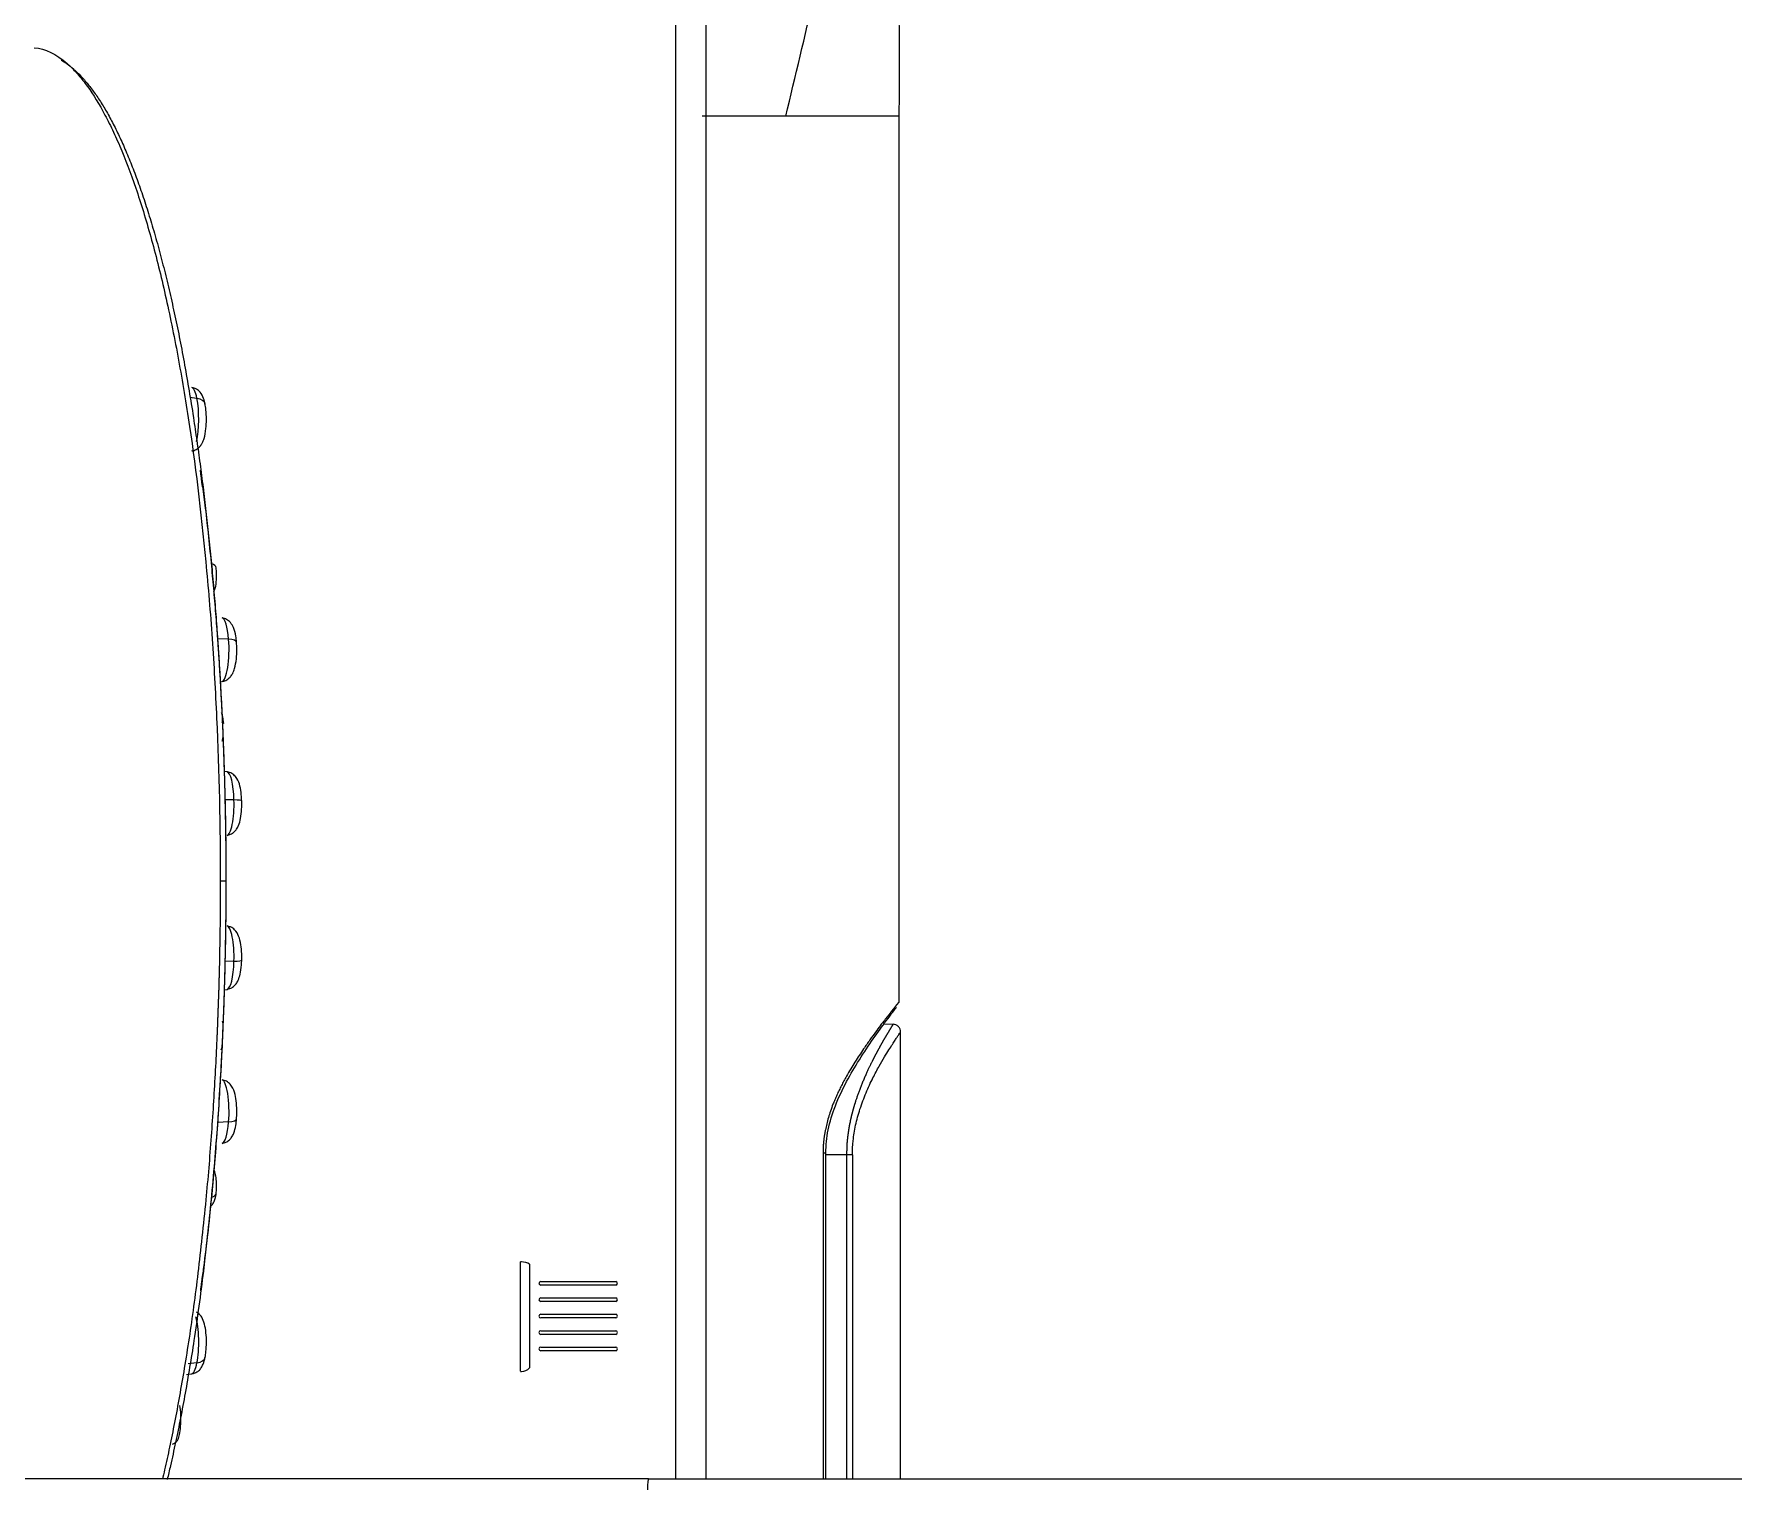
# Model space of a CAD drawing. Header units: millimetres. Extents: x -33000 to 294000, y 0 to 42408.
# Drawn here: x 57426.2 to 57538.5, y 15204 to 15299.5 of the extents above; entities that cross this region are included whole.
import ezdxf

# ---------------------------------------------------------------- set-up
doc = ezdxf.new("R2010")
doc.units = ezdxf.units.MM
doc.header["$LTSCALE"] = 50
doc.layers.add('arch', color=8, linetype='Continuous')

msp = doc.modelspace()

# ---------------------------------------------------------------- linework, layer by layer
at = {"layer": 'arch'}
for p, q in [((57483.35, 15235.6), (57483.35, 15294.14)), ((57437, 15275.45), (57436.54, 15275.5)), ((57439.1, 15259.54), (57438.36, 15259.58)), ((57438.51, 15256.74), (57438.66, 15256.76)), ((57438.99, 15250.79), (57438.77, 15250.82)), ((57439.45, 15248.93), (57438.85, 15248.94)), ((57439.45, 15238.28), (57438.85, 15238.27)), ((57438.77, 15236.39), (57438.99, 15236.42)), ((57483.02, 15234.11), (57482.35, 15234.13)), ((57483.45, 15204.1), (57483.45, 15233.65)), ((57439.1, 15227.67), (57438.36, 15227.63)), ((57478.33, 15225.6), (57478.33, 15204.1)), ((57478.52, 15204.1), (57478.52, 15225.63)), ((57479.9, 15225.5), (57478.52, 15225.5)), ((57480.27, 15225.5), (57479.9, 15225.5)), ((57479.9, 15204.1), (57479.9, 15225.5)), ((57480.27, 15225.5), (57480.27, 15204.1)), ((57458.36, 15211.2), (57458.36, 15218.42)), ((57458.96, 15218.27), (57458.96, 15211.42)), ((57459.69, 15217.13), (57464.64, 15217.13)), ((57464.64, 15216.89), (57459.69, 15216.89)), ((57459.69, 15216.05), (57464.64, 15216.05)), ((57464.64, 15215.81), (57459.69, 15215.81)), ((57459.69, 15214.97), (57464.64, 15214.97)), ((57464.64, 15214.73), (57459.69, 15214.73)), ((57459.69, 15213.88), (57464.64, 15213.88)), ((57464.64, 15213.64), (57459.69, 15213.64)), ((57459.69, 15212.8), (57464.64, 15212.8)), ((57464.64, 15212.56), (57459.69, 15212.56)), ((57436.31, 15210.98), (57436.65, 15211.03)), ((57437, 15211.76), (57436.43, 15211.7)), ((57466.8, 15204.1), (57407.85, 15204.1)), ((57466.8, 15204.1), (57706.77, 15204.1))]:
    msp.add_line(p, q, dxfattribs=at)
for centre, radius, start, end in [((57458.42, 15217.43), 0.998, 90, 93.6165), ((57458.42, 15217.43), 0.998, 57.3174, 90), ((57459.69, 15217.01), 0.12, 90, 270), ((57464.64, 15217.01), 0.12, 270, 90), ((57459.69, 15215.93), 0.12, 90, 270), ((57464.64, 15215.93), 0.12, 270, 90), ((57459.69, 15214.85), 0.12, 90, 270), ((57464.64, 15214.85), 0.12, 270, 90), ((57459.69, 15213.76), 0.12, 90, 270), ((57464.64, 15213.76), 0.12, 270, 90), ((57459.69, 15212.68), 0.12, 90, 270), ((57464.64, 15212.68), 0.12, 270, 90), ((57458.42, 15211.96), 0.764, 265.4236, 270), ((57458.42, 15211.96), 0.764, 270, 315.127)]:
    msp.add_arc(centre, radius, start, end, dxfattribs=at)
for centre, major_axis, ratio, start_param, end_param in [((57436.64, 15274.08, 0), (0, -2.1), 0.228351, 2.284325, 3.088574), ((57436.64, 15274.08, 0), (0, -2.1), 0.228351, 0.793787, 2.284325), ((57436.75, 15274.93, 0), (-0.785, -0.155), 0.637213, 3.069947, 4.271952), ((57437.48, 15264.16, 0), (-0.793, -0.105), 0.486848, 3.156206, 3.983252), ((57438.64, 15258.86, 0), (0, -2.1), 0.228351, 1.904504, 3.108666), ((57438.64, 15258.86, 0), (0, -2.1), 0.228351, 0.032998, 1.904504), ((57438.82, 15259.28, 0), (-0.798, -0.063), 0.318894, 3.127434, 4.329439), ((57437.97, 15253.91, 0), (-0.798, -0.053), 0.270228, 3.163748, 3.687178), ((57438.97, 15248.69, 0), (0, -2.1), 0.228351, 1.685885, 3.108634), ((57438.97, 15248.69, 0), (0, -2.1), 0.228351, 0.033013, 1.685885), ((57439.16, 15248.84, 0), (-0.8, -0.021), 0.1118, 3.138897, 4.340899), ((57438.97, 15238.52, 0), (0, -2.1), 0.228351, 1.455708, 3.108579), ((57438.97, 15238.52, 0), (0, -2.1), 0.228351, 0.032959, 1.455708), ((57439.16, 15238.37, 0), (-0.8, 0.021), 0.1118, 1.942286, 3.151443), ((57438.64, 15228.35, 0), (0, -2.1), 0.228351, 1.237089, 3.108595), ((57438.82, 15227.93, 0), (-0.798, 0.063), 0.318894, 1.953746, 3.164001), ((57438.64, 15228.35, 0), (0, -2.1), 0.228351, 0.032927, 1.237089), ((57437.48, 15223.05, 0), (-0.793, 0.105), 0.486748, 2.299707, 3.141493), ((57436.64, 15213.13, 0), (0, -2.1), 0.228351, 0.857268, 2.484318), ((57436.75, 15212.27, 0), (-0.785, 0.155), 0.637213, 2.011234, 3.213238), ((57436.64, 15213.13, 0), (0, -2.1), 0.228351, 0.032943, 0.857268), ((57435.02, 15207, 0), (-0.765, 0.235), 0.781691, 2.277284, 3.142337), ((57466.8, 15194.6, 0), (0, -9.5), 0.017452, 3.141593, 6.283185)]:
    msp.add_ellipse(centre, major_axis=major_axis, ratio=ratio, start_param=start_param, end_param=end_param, dxfattribs=at)
for points, degree in [([(57470.6, 15444.6, 0), (57470.6, 15204.1, 0)], 1), ([(57468.6, 15204.1, 0), (57468.6, 15443.6, 0)], 1), ([(57437.37, 15269.6, 0), (57437.23, 15270.7, 0)], 1), ([(57438.67, 15252.81, 0), (57438.69, 15252.88, 0), (57438.71, 15252.95, 0), (57438.72, 15253.03, 0)], 3), ([(57438.91, 15243.6, 0), (57438.92, 15243.6, 0), (57438.93, 15243.6, 0), (57438.93, 15243.6, 0)], 3), ([(57438.73, 15234.17, 0), (57438.72, 15234.22, 0), (57438.71, 15234.27, 0), (57438.69, 15234.32, 0)], 3), ([(57437.25, 15216.52, 0), (57437.39, 15217.63, 0)], 1)]:
    msp.add_open_spline(points, degree=degree, dxfattribs=at)
for points, knots in [([(57475.87, 15294.08, 0), (57476.5, 15296.73, 0), (57477.13, 15299.38, 0), (57478.08, 15303.35, 0), (57478.4, 15304.68, 0), (57479.03, 15307.34, 0), (57479.35, 15308.67, 0), (57479.82, 15310.66, 0), (57479.98, 15311.32, 0), (57480.3, 15312.65, 0), (57480.78, 15314.65, 0), (57481.41, 15317.31, 0), (57481.89, 15319.3, 0), (57482.13, 15320.3, 0), (57482.21, 15320.63, 0), (57482.37, 15321.3, 0), (57482.6, 15322.29, 0), (57482.84, 15323.29, 0), (57483.16, 15324.62, 0), (57483.32, 15325.28, 0), (57483.48, 15325.95, 0)], [0, 0, 0, 0, 0.25, 0.25, 0.375, 0.375, 0.5, 0.5, 0.5625, 0.5625, 0.625, 0.75, 0.8125, 0.8125, 0.84375, 0.84375, 0.875, 0.9375, 0.9375, 1, 1, 1, 1]), ([(57483.35, 15294.08, 0), (57483.38, 15295.39, 0), (57483.37, 15297.81, 0), (57483.41, 15301.09, 0), (57482.91, 15303.12, 0), (57482.73, 15304.06, 0), (57482.68, 15304.31, 0)], [0, 0, 0, 0, 0.316473, 0.617682, 0.895173, 1, 1, 1, 1]), ([(57426.26, 15298.61, 0), (57426.99, 15298.54, 0), (57427.72, 15298.19, 0), (57428.63, 15297.39, 0), (57428.84, 15297.19, 0), (57429.23, 15296.75, 0), (57429.83, 15296.03, 0), (57430.41, 15295.11, 0), (57430.98, 15294.08, 0), (57431.17, 15293.71, 0), (57431.54, 15292.94, 0), (57432.09, 15291.73, 0), (57432.8, 15289.87, 0), (57433.3, 15288.32, 0), (57433.63, 15287.25, 0), (57433.79, 15286.69, 0), (57434.27, 15284.98, 0), (57434.57, 15283.77, 0), (57435.15, 15281.23, 0), (57435.43, 15279.89, 0), (57435.95, 15277.11, 0), (57436.69, 15272.77, 0), (57437.27, 15267.98, 0), (57437.66, 15263.83, 0), (57437.74, 15262.98, 0), (57437.88, 15261.29, 0), (57438.07, 15258.72, 0), (57438.42, 15252.6, 0), (57438.54, 15247.18, 0), (57438.54, 15243.57, 0)], [0, 0, 0, 0, 0.112534, 0.112534, 0.144229, 0.144229, 0.175924, 0.239315, 0.239315, 0.27101, 0.27101, 0.302705, 0.366096, 0.397791, 0.397791, 0.429486, 0.429486, 0.492877, 0.492877, 0.556267, 0.556267, 0.619657, 0.746438, 0.746438, 0.778133, 0.778133, 0.809829, 0.873219, 1, 1, 1, 1]), ([(57428.05, 15297.78, 0), (57428.05, 15297.78, 0), (57428.06, 15297.78, 0), (57428.08, 15297.77, 0), (57428.1, 15297.75, 0), (57428.13, 15297.74, 0), (57428.15, 15297.72, 0), (57428.18, 15297.7, 0), (57428.2, 15297.69, 0), (57428.23, 15297.67, 0), (57428.26, 15297.66, 0), (57428.28, 15297.64, 0), (57428.31, 15297.62, 0), (57428.33, 15297.61, 0), (57428.36, 15297.59, 0), (57428.38, 15297.57, 0), (57428.41, 15297.55, 0), (57428.43, 15297.54, 0), (57428.46, 15297.52, 0), (57428.48, 15297.5, 0), (57428.51, 15297.48, 0), (57428.53, 15297.46, 0), (57428.56, 15297.44, 0), (57428.58, 15297.42, 0), (57428.61, 15297.4, 0), (57428.63, 15297.38, 0), (57428.66, 15297.36, 0), (57428.68, 15297.34, 0), (57428.71, 15297.32, 0), (57428.73, 15297.3, 0), (57428.76, 15297.28, 0), (57428.79, 15297.26, 0), (57428.81, 15297.24, 0), (57428.84, 15297.22, 0), (57429.01, 15297.06, 0), (57429.34, 15296.75, 0), (57429.81, 15296.21, 0), (57430.28, 15295.58, 0), (57430.75, 15294.88, 0), (57431.2, 15294.1, 0), (57431.65, 15293.23, 0), (57432.09, 15292.3, 0), (57432.52, 15291.29, 0), (57432.95, 15290.2, 0), (57433.36, 15289.05, 0), (57433.76, 15287.82, 0), (57434.15, 15286.53, 0), (57434.53, 15285.17, 0), (57434.9, 15283.74, 0), (57435.25, 15282.26, 0), (57435.59, 15280.71, 0), (57435.92, 15279.11, 0), (57436.23, 15277.45, 0), (57436.52, 15275.74, 0), (57436.79, 15274.08, 0), (57437.02, 15272.48, 0), (57437.23, 15270.94, 0), (57437.4, 15269.64, 0), (57437.5, 15268.84, 0), (57437.53, 15268.57, 0)], [0, 0, 0, 0, 0.000446, 0.002565, 0.004684, 0.006803, 0.008923, 0.011042, 0.013162, 0.015282, 0.017402, 0.019522, 0.021643, 0.023764, 0.025885, 0.028006, 0.030128, 0.03225, 0.034372, 0.036494, 0.038617, 0.04074, 0.042863, 0.044987, 0.047111, 0.049236, 0.05136, 0.053486, 0.055611, 0.057737, 0.059863, 0.06199, 0.064117, 0.066244, 0.068372, 0.109072, 0.149693, 0.1903, 0.230954, 0.271719, 0.312384, 0.352969, 0.393538, 0.434153, 0.474877, 0.515547, 0.556127, 0.596678, 0.637263, 0.677946, 0.718601, 0.759174, 0.799726, 0.840321, 0.881021, 0.914978, 0.94885, 0.982674, 1, 1, 1, 1]), ([(57475.86, 15294.08, 0), (57475.43, 15294.08, 0), (57474.99, 15294.08, 0), (57474.09, 15294.08, 0), (57473.63, 15294.08, 0), (57472.71, 15294.08, 0), (57472.24, 15294.08, 0), (57471.3, 15294.08, 0), (57470.82, 15294.08, 0), (57470.35, 15294.08, 0)], [0, 0, 0, 0, 0.25, 0.25, 0.5, 0.5, 0.75, 0.75, 1, 1, 1, 1]), ([(57483.35, 15294.08, 0), (57483.35, 15294.08, 0), (57483.31, 15294.08, 0), (57483.13, 15294.08, 0), (57483, 15294.08, 0), (57482.66, 15294.08, 0), (57482.45, 15294.08, 0), (57481.94, 15294.08, 0), (57481.65, 15294.08, 0), (57480.99, 15294.08, 0), (57480.62, 15294.08, 0), (57479.82, 15294.08, 0), (57479.39, 15294.08, 0), (57478.47, 15294.08, 0), (57477.98, 15294.08, 0), (57476.95, 15294.08, 0), (57476.42, 15294.08, 0), (57475.86, 15294.08, 0)], [0, 0, 0, 0, 0.125, 0.125, 0.25, 0.25, 0.375, 0.375, 0.5, 0.5, 0.625, 0.625, 0.75, 0.75, 0.875, 0.875, 1, 1, 1, 1]), ([(57437.54, 15275.09, 0), (57437.52, 15275.21, 0), (57437.44, 15275.49, 0), (57437.28, 15275.82, 0), (57436.98, 15276.08, 0), (57436.77, 15276.15, 0), (57436.66, 15276.17, 0)], [0, 0, 0, 0, 0.261413, 0.599403, 0.802975, 1, 1, 1, 1]), ([(57436.65, 15272, 0), (57436.68, 15271.99, 0), (57436.81, 15272, 0), (57437.01, 15272.11, 0), (57437.22, 15272.29, 0), (57437.38, 15272.53, 0), (57437.51, 15272.88, 0), (57437.6, 15273.39, 0), (57437.64, 15274.07, 0), (57437.61, 15274.66, 0), (57437.56, 15274.98, 0), (57437.53, 15275.11, 0)], [0, 0, 0, 0, 0.021971, 0.103862, 0.177909, 0.256713, 0.365103, 0.559397, 0.7167, 0.88094, 1, 1, 1, 1]), ([(57438.93, 15243.6, 0), (57438.93, 15243.64, 0), (57438.93, 15243.72, 0), (57438.93, 15243.83, 0), (57438.93, 15243.94, 0), (57438.93, 15244.05, 0), (57438.93, 15244.16, 0), (57438.93, 15244.28, 0), (57438.93, 15244.39, 0), (57438.93, 15244.5, 0), (57438.93, 15244.61, 0), (57438.93, 15244.72, 0), (57438.93, 15244.84, 0), (57438.93, 15244.95, 0), (57438.93, 15245.06, 0), (57438.93, 15245.17, 0), (57438.93, 15245.28, 0), (57438.93, 15245.39, 0), (57438.93, 15245.51, 0), (57438.93, 15245.62, 0), (57438.92, 15245.73, 0), (57438.92, 15245.84, 0), (57438.92, 15245.95, 0), (57438.92, 15246.06, 0), (57438.92, 15246.17, 0), (57438.92, 15246.28, 0), (57438.92, 15246.4, 0), (57438.92, 15246.51, 0), (57438.91, 15246.62, 0), (57438.91, 15246.73, 0), (57438.91, 15246.84, 0), (57438.91, 15246.95, 0), (57438.91, 15247.06, 0), (57438.91, 15247.17, 0), (57438.9, 15247.28, 0), (57438.9, 15247.39, 0), (57438.9, 15247.51, 0), (57438.9, 15247.62, 0), (57438.9, 15247.73, 0), (57438.9, 15247.84, 0), (57438.89, 15247.95, 0), (57438.89, 15248.06, 0), (57438.89, 15248.17, 0), (57438.89, 15248.28, 0), (57438.88, 15248.39, 0), (57438.88, 15248.5, 0), (57438.88, 15248.61, 0), (57438.88, 15248.72, 0), (57438.88, 15248.83, 0), (57438.87, 15248.94, 0), (57438.87, 15249.05, 0), (57438.87, 15249.16, 0), (57438.86, 15249.27, 0), (57438.86, 15249.38, 0), (57438.86, 15249.49, 0), (57438.86, 15249.6, 0), (57438.85, 15249.71, 0), (57438.85, 15249.82, 0), (57438.85, 15249.93, 0), (57438.84, 15250.04, 0), (57438.84, 15250.15, 0), (57438.84, 15250.26, 0), (57438.84, 15250.37, 0), (57438.83, 15250.48, 0), (57438.83, 15250.59, 0), (57438.83, 15250.7, 0), (57438.82, 15250.81, 0), (57438.82, 15250.92, 0), (57438.82, 15251.03, 0), (57438.81, 15251.14, 0), (57438.81, 15251.25, 0), (57438.8, 15251.36, 0), (57438.8, 15251.47, 0), (57438.8, 15251.58, 0), (57438.79, 15251.69, 0), (57438.79, 15251.8, 0), (57438.79, 15251.91, 0), (57438.78, 15252.01, 0), (57438.78, 15252.12, 0), (57438.77, 15252.23, 0), (57438.77, 15252.34, 0), (57438.77, 15252.45, 0), (57438.76, 15252.56, 0), (57438.76, 15252.67, 0), (57438.75, 15252.78, 0), (57438.75, 15252.89, 0), (57438.74, 15253, 0), (57438.74, 15253.1, 0), (57438.74, 15253.21, 0), (57438.73, 15253.32, 0), (57438.73, 15253.43, 0), (57438.72, 15253.54, 0), (57438.72, 15253.65, 0), (57438.71, 15253.76, 0), (57438.71, 15253.86, 0), (57438.7, 15253.97, 0), (57438.7, 15254.08, 0), (57438.67, 15254.73, 0), (57438.61, 15255.92, 0), (57438.51, 15257.64, 0), (57438.4, 15259.35, 0), (57438.27, 15261.03, 0), (57438.13, 15262.71, 0), (57437.97, 15264.47, 0), (57437.79, 15266.31, 0), (57437.59, 15268.06, 0), (57437.46, 15269.16, 0), (57437.4, 15269.63, 0)], [0, 0, 0, 0, 0.004129, 0.008256, 0.012382, 0.016507, 0.02063, 0.024752, 0.028872, 0.032991, 0.037109, 0.041226, 0.045341, 0.049455, 0.053568, 0.05768, 0.06179, 0.065899, 0.070007, 0.074114, 0.07822, 0.082324, 0.086428, 0.09053, 0.094632, 0.098732, 0.102831, 0.106929, 0.111027, 0.115123, 0.119218, 0.123312, 0.127405, 0.131498, 0.135589, 0.13968, 0.143769, 0.147858, 0.151946, 0.156033, 0.16012, 0.164205, 0.16829, 0.172374, 0.176457, 0.18054, 0.184622, 0.188703, 0.192783, 0.196863, 0.200942, 0.205021, 0.209098, 0.213176, 0.217252, 0.221329, 0.225404, 0.229479, 0.233554, 0.237628, 0.241702, 0.245775, 0.249847, 0.25392, 0.257991, 0.262063, 0.266134, 0.270205, 0.274275, 0.278345, 0.282415, 0.286485, 0.290554, 0.294623, 0.298691, 0.30276, 0.306828, 0.310896, 0.314964, 0.319032, 0.3231, 0.327167, 0.331234, 0.335302, 0.339369, 0.343436, 0.347503, 0.351571, 0.355638, 0.359705, 0.363772, 0.367839, 0.371906, 0.375974, 0.380041, 0.384109, 0.388177, 0.392245, 0.457551, 0.522774, 0.587985, 0.653255, 0.718656, 0.784259, 0.862564, 0.940748, 1, 1, 1, 1]), ([(57437.53, 15268.57, 0), (57437.56, 15268.31, 0), (57437.65, 15267.52, 0), (57437.79, 15266.18, 0), (57437.96, 15264.54, 0), (57438.11, 15262.88, 0), (57438.25, 15261.19, 0), (57438.37, 15259.49, 0), (57438.48, 15257.77, 0), (57438.58, 15256.04, 0), (57438.64, 15254.79, 0), (57438.68, 15254.05, 0), (57438.69, 15253.82, 0), (57438.7, 15253.59, 0), (57438.71, 15253.36, 0), (57438.72, 15253.13, 0), (57438.73, 15252.9, 0), (57438.74, 15252.67, 0), (57438.74, 15252.44, 0), (57438.75, 15252.21, 0), (57438.76, 15251.97, 0), (57438.77, 15251.74, 0), (57438.78, 15251.51, 0), (57438.78, 15251.28, 0), (57438.79, 15251.05, 0), (57438.8, 15250.82, 0), (57438.81, 15250.59, 0), (57438.81, 15250.35, 0), (57438.82, 15250.12, 0), (57438.83, 15249.89, 0), (57438.83, 15249.66, 0), (57438.84, 15249.43, 0), (57438.84, 15249.2, 0), (57438.85, 15248.96, 0), (57438.85, 15248.73, 0), (57438.86, 15248.5, 0), (57438.86, 15248.27, 0), (57438.87, 15248.03, 0), (57438.87, 15247.8, 0), (57438.88, 15247.57, 0), (57438.88, 15247.34, 0), (57438.88, 15247.1, 0), (57438.89, 15246.87, 0), (57438.89, 15246.64, 0), (57438.89, 15246.4, 0), (57438.9, 15246.17, 0), (57438.9, 15245.94, 0), (57438.9, 15245.71, 0), (57438.9, 15245.47, 0), (57438.9, 15245.24, 0), (57438.91, 15245.01, 0), (57438.91, 15244.77, 0), (57438.91, 15244.54, 0), (57438.91, 15244.31, 0), (57438.91, 15244.07, 0), (57438.91, 15243.84, 0), (57438.91, 15243.68, 0), (57438.91, 15243.6, 0)], [0, 0, 0, 0, 0.033556, 0.102429, 0.171423, 0.240422, 0.309323, 0.378201, 0.44713, 0.516185, 0.585441, 0.594499, 0.603553, 0.612603, 0.621648, 0.630689, 0.639727, 0.648761, 0.657791, 0.666819, 0.675843, 0.684864, 0.693882, 0.702898, 0.711911, 0.720922, 0.72993, 0.738937, 0.747942, 0.756945, 0.765947, 0.774947, 0.783946, 0.792944, 0.801942, 0.810938, 0.819934, 0.82893, 0.837926, 0.846921, 0.855917, 0.864913, 0.873909, 0.882907, 0.891904, 0.900903, 0.909903, 0.918904, 0.927907, 0.936911, 0.945917, 0.954925, 0.963936, 0.972948, 0.981963, 0.99098, 1, 1, 1, 1]), ([(57438.11, 15262.67, 0), (57438.15, 15262.75, 0), (57438.24, 15262.99, 0), (57438.3, 15263.41, 0), (57438.3, 15263.9, 0), (57438.28, 15264.15, 0), (57438.27, 15264.27, 0)], [0, 0, 0, 0, 0.18158, 0.53595, 0.790362, 1, 1, 1, 1]), ([(57439.61, 15259.35, 0), (57439.6, 15259.49, 0), (57439.56, 15259.85, 0), (57439.46, 15260.26, 0), (57439.25, 15260.63, 0), (57438.97, 15260.87, 0), (57438.77, 15260.93, 0), (57438.66, 15260.95, 0)], [0, 0, 0, 0, 0.185005, 0.499189, 0.703399, 0.860756, 1, 1, 1, 1]), ([(57438.66, 15256.77, 0), (57438.7, 15256.77, 0), (57438.83, 15256.78, 0), (57439.04, 15256.9, 0), (57439.24, 15257.08, 0), (57439.39, 15257.32, 0), (57439.52, 15257.68, 0), (57439.61, 15258.19, 0), (57439.64, 15258.83, 0), (57439.63, 15259.2, 0), (57439.61, 15259.37, 0)], [0, 0, 0, 0, 0.033162, 0.127912, 0.21456, 0.30805, 0.44025, 0.662004, 0.845736, 1, 1, 1, 1]), ([(57438.77, 15253.97, 0), (57438.76, 15254.08, 0), (57438.73, 15254.35, 0), (57438.68, 15254.57, 0), (57438.63, 15254.69, 0)], [0, 0, 0, 0, 0.432104, 1, 1, 1, 1]), ([(57439.96, 15248.86, 0), (57439.95, 15249.01, 0), (57439.93, 15249.36, 0), (57439.85, 15249.88, 0), (57439.71, 15250.28, 0), (57439.45, 15250.59, 0), (57439.21, 15250.74, 0), (57439.05, 15250.77, 0), (57438.99, 15250.77, 0)], [0, 0, 0, 0, 0.160882, 0.409459, 0.670018, 0.804099, 0.934495, 1, 1, 1, 1]), ([(57438.99, 15246.61, 0), (57439.08, 15246.62, 0), (57439.24, 15246.65, 0), (57439.46, 15246.81, 0), (57439.64, 15247.02, 0), (57439.78, 15247.31, 0), (57439.89, 15247.71, 0), (57439.96, 15248.29, 0), (57439.96, 15248.69, 0), (57439.96, 15248.89, 0)], [0, 0, 0, 0, 0.083616, 0.182706, 0.28006, 0.395999, 0.595629, 0.814725, 1, 1, 1, 1]), ([(57438.54, 15243.57, 0), (57438.54, 15243.53, 0), (57438.54, 15243.45, 0), (57438.54, 15243.33, 0), (57438.54, 15243.2, 0), (57438.54, 15243.07, 0), (57438.54, 15242.94, 0), (57438.54, 15242.8, 0), (57438.54, 15242.66, 0), (57438.54, 15242.51, 0), (57438.54, 15242.36, 0), (57438.54, 15242.21, 0), (57438.54, 15242.05, 0), (57438.54, 15241.89, 0), (57438.54, 15241.73, 0), (57438.54, 15241.56, 0), (57438.53, 15241.39, 0), (57438.53, 15241.22, 0), (57438.53, 15241.04, 0), (57438.53, 15240.85, 0), (57438.53, 15240.67, 0), (57438.52, 15240.48, 0), (57438.52, 15240.29, 0), (57438.52, 15240.09, 0), (57438.51, 15239.89, 0), (57438.51, 15239.69, 0), (57438.51, 15239.48, 0), (57438.5, 15239.27, 0), (57438.5, 15239.05, 0), (57438.5, 15238.83, 0), (57438.49, 15238.61, 0), (57438.49, 15238.39, 0), (57438.48, 15238.16, 0), (57438.48, 15237.92, 0), (57438.47, 15237.69, 0), (57438.46, 15237.45, 0), (57438.46, 15237.21, 0), (57438.45, 15236.96, 0), (57438.44, 15236.71, 0), (57438.44, 15236.45, 0), (57438.43, 15236.2, 0), (57438.42, 15235.94, 0), (57438.41, 15235.67, 0), (57438.4, 15235.4, 0), (57438.39, 15235.13, 0), (57438.38, 15234.86, 0), (57438.37, 15234.58, 0), (57438.36, 15234.3, 0), (57438.35, 15234.02, 0), (57438.34, 15233.73, 0), (57438.33, 15233.44, 0), (57438.31, 15233.14, 0), (57438.28, 15232.27, 0), (57438.2, 15230.81, 0), (57438.08, 15228.77, 0), (57437.94, 15226.7, 0), (57437.78, 15224.61, 0), (57437.58, 15222.38, 0), (57437.34, 15220.07, 0), (57437.07, 15217.72, 0), (57436.79, 15215.5, 0), (57436.49, 15213.4, 0), (57436.17, 15211.42, 0), (57435.85, 15209.57, 0), (57435.53, 15207.83, 0), (57435.2, 15206.21, 0), (57434.93, 15204.97, 0), (57434.77, 15204.27, 0), (57434.72, 15204.07, 0)], [0, 0, 0, 0, 0.002719, 0.005521, 0.008407, 0.011377, 0.014429, 0.017566, 0.020785, 0.024089, 0.027475, 0.030945, 0.034499, 0.038136, 0.041856, 0.04566, 0.049547, 0.053518, 0.057572, 0.06171, 0.065931, 0.070235, 0.074623, 0.079094, 0.083648, 0.088286, 0.093007, 0.097812, 0.1027, 0.107671, 0.112726, 0.117864, 0.123085, 0.12839, 0.133778, 0.139249, 0.144804, 0.150442, 0.156163, 0.161968, 0.167855, 0.173826, 0.179881, 0.186018, 0.192239, 0.198543, 0.20493, 0.2114, 0.217954, 0.224591, 0.231311, 0.238114, 0.245, 0.291771, 0.339655, 0.388652, 0.438762, 0.489984, 0.551353, 0.610984, 0.66888, 0.725044, 0.779477, 0.832183, 0.883162, 0.932416, 0.979945, 1, 1, 1, 1]), ([(57437.4, 15217.6, 0), (57437.42, 15217.75, 0), (57437.54, 15218.68, 0), (57437.74, 15220.42, 0), (57437.99, 15222.85, 0), (57438.21, 15225.33, 0), (57438.4, 15227.86, 0), (57438.56, 15230.42, 0), (57438.66, 15232.22, 0), (57438.7, 15233.24, 0), (57438.71, 15233.47, 0), (57438.72, 15233.7, 0), (57438.73, 15233.92, 0), (57438.74, 15234.15, 0), (57438.75, 15234.38, 0), (57438.76, 15234.61, 0), (57438.77, 15234.83, 0), (57438.78, 15235.06, 0), (57438.79, 15235.29, 0), (57438.79, 15235.52, 0), (57438.8, 15235.74, 0), (57438.81, 15235.97, 0), (57438.82, 15236.2, 0), (57438.82, 15236.43, 0), (57438.83, 15236.66, 0), (57438.84, 15236.89, 0), (57438.84, 15237.12, 0), (57438.85, 15237.35, 0), (57438.86, 15237.58, 0), (57438.86, 15237.81, 0), (57438.87, 15238.04, 0), (57438.87, 15238.27, 0), (57438.88, 15238.5, 0), (57438.88, 15238.73, 0), (57438.89, 15238.96, 0), (57438.89, 15239.19, 0), (57438.9, 15239.42, 0), (57438.9, 15239.65, 0), (57438.9, 15239.88, 0), (57438.91, 15240.11, 0), (57438.91, 15240.34, 0), (57438.91, 15240.58, 0), (57438.92, 15240.81, 0), (57438.92, 15241.04, 0), (57438.92, 15241.27, 0), (57438.92, 15241.5, 0), (57438.93, 15241.74, 0), (57438.93, 15241.97, 0), (57438.93, 15242.2, 0), (57438.93, 15242.44, 0), (57438.93, 15242.67, 0), (57438.93, 15242.9, 0), (57438.93, 15243.14, 0), (57438.93, 15243.37, 0), (57438.93, 15243.53, 0), (57438.93, 15243.6, 0)], [0, 0, 0, 0, 0.01933, 0.117129, 0.215073, 0.313475, 0.411504, 0.509402, 0.607411, 0.615907, 0.624403, 0.632899, 0.641394, 0.649889, 0.658384, 0.66688, 0.675376, 0.683872, 0.692369, 0.700867, 0.709366, 0.717866, 0.726367, 0.734869, 0.743374, 0.75188, 0.760388, 0.768898, 0.77741, 0.785924, 0.794441, 0.802961, 0.811484, 0.820009, 0.828538, 0.83707, 0.845605, 0.854144, 0.862687, 0.871233, 0.879784, 0.888339, 0.896898, 0.905461, 0.91403, 0.922603, 0.931181, 0.939764, 0.948352, 0.956946, 0.965545, 0.97415, 0.982761, 0.991377, 1, 1, 1, 1]), ([(57438.91, 15243.6, 0), (57438.91, 15243.57, 0), (57438.91, 15243.49, 0), (57438.91, 15243.38, 0), (57438.91, 15243.27, 0), (57438.91, 15243.15, 0), (57438.91, 15243.04, 0), (57438.91, 15242.93, 0), (57438.91, 15242.82, 0), (57438.91, 15242.71, 0), (57438.91, 15242.59, 0), (57438.91, 15242.48, 0), (57438.91, 15242.37, 0), (57438.91, 15242.26, 0), (57438.9, 15242.15, 0), (57438.9, 15242.03, 0), (57438.9, 15241.92, 0), (57438.9, 15241.81, 0), (57438.9, 15241.7, 0), (57438.9, 15241.59, 0), (57438.9, 15241.47, 0), (57438.9, 15241.36, 0), (57438.9, 15241.25, 0), (57438.9, 15241.14, 0), (57438.9, 15241.03, 0), (57438.89, 15240.92, 0), (57438.89, 15240.8, 0), (57438.89, 15240.69, 0), (57438.89, 15240.58, 0), (57438.89, 15240.47, 0), (57438.89, 15240.36, 0), (57438.89, 15240.25, 0), (57438.88, 15240.13, 0), (57438.88, 15240.02, 0), (57438.88, 15239.91, 0), (57438.88, 15239.8, 0), (57438.88, 15239.69, 0), (57438.87, 15239.58, 0), (57438.87, 15239.46, 0), (57438.87, 15239.35, 0), (57438.87, 15239.24, 0), (57438.87, 15239.13, 0), (57438.86, 15239.02, 0), (57438.86, 15238.91, 0), (57438.86, 15238.8, 0), (57438.86, 15238.68, 0), (57438.86, 15238.57, 0), (57438.85, 15238.46, 0), (57438.85, 15238.35, 0), (57438.85, 15238.24, 0), (57438.85, 15238.13, 0), (57438.84, 15238.02, 0), (57438.84, 15237.91, 0), (57438.84, 15237.79, 0), (57438.84, 15237.68, 0), (57438.83, 15237.57, 0), (57438.83, 15237.46, 0), (57438.83, 15237.35, 0), (57438.82, 15237.24, 0), (57438.82, 15237.13, 0), (57438.82, 15237.02, 0), (57438.81, 15236.91, 0), (57438.81, 15236.8, 0), (57438.81, 15236.68, 0), (57438.8, 15236.57, 0), (57438.8, 15236.46, 0), (57438.8, 15236.35, 0), (57438.79, 15236.24, 0), (57438.79, 15236.13, 0), (57438.79, 15236.02, 0), (57438.78, 15235.91, 0), (57438.78, 15235.8, 0), (57438.78, 15235.69, 0), (57438.77, 15235.58, 0), (57438.77, 15235.47, 0), (57438.77, 15235.35, 0), (57438.76, 15235.24, 0), (57438.76, 15235.13, 0), (57438.75, 15235.02, 0), (57438.75, 15234.91, 0), (57438.75, 15234.8, 0), (57438.74, 15234.69, 0), (57438.74, 15234.58, 0), (57438.73, 15234.47, 0), (57438.73, 15234.36, 0), (57438.72, 15234.25, 0), (57438.72, 15234.14, 0), (57438.72, 15234.03, 0), (57438.71, 15233.92, 0), (57438.71, 15233.81, 0), (57438.7, 15233.7, 0), (57438.7, 15233.59, 0), (57438.69, 15233.48, 0), (57438.69, 15233.37, 0), (57438.68, 15233.26, 0), (57438.68, 15233.15, 0), (57438.67, 15233.03, 0), (57438.64, 15232.26, 0), (57438.56, 15230.82, 0), (57438.44, 15228.75, 0), (57438.3, 15226.69, 0), (57438.14, 15224.67, 0), (57437.94, 15222.5, 0), (57437.74, 15220.51, 0), (57437.59, 15219.2, 0), (57437.53, 15218.69, 0)], [0, 0, 0, 0, 0.00434, 0.008679, 0.013017, 0.017355, 0.021691, 0.026027, 0.030363, 0.034697, 0.039031, 0.043365, 0.047697, 0.052029, 0.056361, 0.060692, 0.065022, 0.069352, 0.073681, 0.07801, 0.082338, 0.086666, 0.090993, 0.09532, 0.099646, 0.103973, 0.108298, 0.112624, 0.116949, 0.121273, 0.125597, 0.129922, 0.134245, 0.138569, 0.142892, 0.147215, 0.151538, 0.155861, 0.160183, 0.164505, 0.168828, 0.17315, 0.177472, 0.181794, 0.186116, 0.190437, 0.194759, 0.199081, 0.203403, 0.207725, 0.212046, 0.216368, 0.220691, 0.225013, 0.229335, 0.233657, 0.23798, 0.242303, 0.246626, 0.250949, 0.255272, 0.259596, 0.26392, 0.268244, 0.272569, 0.276893, 0.281219, 0.285544, 0.28987, 0.294196, 0.298523, 0.30285, 0.307178, 0.311506, 0.315835, 0.320164, 0.324493, 0.328823, 0.333154, 0.337485, 0.341817, 0.34615, 0.350483, 0.354817, 0.359151, 0.363486, 0.367822, 0.372158, 0.376496, 0.380834, 0.385173, 0.389512, 0.393853, 0.398194, 0.402536, 0.406879, 0.411223, 0.415568, 0.498681, 0.58161, 0.664484, 0.747431, 0.830579, 0.934306, 1, 1, 1, 1]), ([(57438.55, 15243.59, 0), (57438.55, 15243.59, 0), (57438.56, 15243.59, 0), (57438.57, 15243.59, 0), (57438.58, 15243.59, 0), (57438.59, 15243.59, 0), (57438.61, 15243.59, 0), (57438.62, 15243.59, 0), (57438.63, 15243.59, 0), (57438.64, 15243.59, 0), (57438.66, 15243.6, 0), (57438.67, 15243.6, 0), (57438.68, 15243.6, 0), (57438.69, 15243.6, 0), (57438.71, 15243.6, 0), (57438.72, 15243.6, 0), (57438.74, 15243.6, 0), (57438.75, 15243.6, 0), (57438.76, 15243.6, 0), (57438.78, 15243.6, 0), (57438.79, 15243.6, 0), (57438.8, 15243.6, 0), (57438.82, 15243.6, 0), (57438.84, 15243.6, 0), (57438.86, 15243.6, 0), (57438.87, 15243.6, 0), (57438.88, 15243.6, 0), (57438.89, 15243.6, 0), (57438.9, 15243.6, 0), (57438.9, 15243.6, 0), (57438.91, 15243.6, 0), (57438.91, 15243.6, 0), (57438.91, 15243.6, 0), (57438.91, 15243.6, 0)], [0, 0, 0, 0, 0.01735, 0.035493, 0.054429, 0.07416, 0.094689, 0.116018, 0.138149, 0.161087, 0.184834, 0.209394, 0.23477, 0.260964, 0.287979, 0.315818, 0.34448, 0.373966, 0.404277, 0.43541, 0.467363, 0.500132, 0.559906, 0.616806, 0.67082, 0.721943, 0.770183, 0.815554, 0.858075, 0.897764, 0.934639, 0.968715, 1, 1, 1, 1]), ([(57439.96, 15238.35, 0), (57439.96, 15238.49, 0), (57439.96, 15238.84, 0), (57439.9, 15239.42, 0), (57439.79, 15239.92, 0), (57439.57, 15240.32, 0), (57439.26, 15240.55, 0), (57439.07, 15240.59, 0), (57438.99, 15240.6, 0)], [0, 0, 0, 0, 0.141992, 0.353363, 0.592918, 0.79627, 0.915392, 1, 1, 1, 1]), ([(57438.99, 15236.44, 0), (57439.05, 15236.44, 0), (57439.21, 15236.47, 0), (57439.42, 15236.6, 0), (57439.61, 15236.8, 0), (57439.76, 15237.07, 0), (57439.87, 15237.45, 0), (57439.94, 15237.92, 0), (57439.95, 15238.26, 0), (57439.96, 15238.38, 0)], [0, 0, 0, 0, 0.073757, 0.187645, 0.296145, 0.41992, 0.615943, 0.872991, 1, 1, 1, 1]), ([(57483.35, 15235.6, 0), (57483.35, 15235.6, 0), (57483.35, 15235.6, 0), (57483.35, 15235.6, 0), (57483.35, 15235.6, 0), (57483.35, 15235.6, 0), (57483.35, 15235.6, 0), (57483.35, 15235.6, 0), (57483.35, 15235.6, 0), (57483.35, 15235.6, 0), (57483.34, 15235.59, 0), (57483.34, 15235.59, 0), (57483.34, 15235.59, 0), (57483.34, 15235.59, 0), (57483.34, 15235.59, 0), (57483.34, 15235.58, 0), (57483.33, 15235.58, 0), (57483.33, 15235.58, 0), (57483.33, 15235.58, 0), (57483.33, 15235.57, 0), (57483.32, 15235.57, 0), (57483.32, 15235.57, 0), (57483.32, 15235.56, 0), (57483.31, 15235.56, 0), (57483.31, 15235.55, 0), (57483.31, 15235.55, 0), (57483.3, 15235.55, 0), (57483.3, 15235.54, 0), (57483.3, 15235.54, 0), (57483.29, 15235.53, 0), (57483.29, 15235.53, 0), (57483.28, 15235.52, 0), (57483.28, 15235.51, 0), (57483.27, 15235.51, 0), (57483.27, 15235.5, 0), (57483.26, 15235.5, 0), (57483.26, 15235.49, 0), (57483.25, 15235.48, 0), (57483.25, 15235.48, 0), (57483.24, 15235.47, 0), (57483.24, 15235.46, 0), (57483.23, 15235.45, 0), (57483.22, 15235.45, 0), (57483.22, 15235.44, 0), (57483.21, 15235.43, 0), (57483.2, 15235.42, 0), (57483.2, 15235.41, 0), (57483.19, 15235.4, 0), (57483.18, 15235.4, 0), (57483.17, 15235.39, 0), (57483.17, 15235.38, 0), (57483.16, 15235.37, 0), (57483.15, 15235.36, 0), (57483.14, 15235.35, 0), (57483.13, 15235.34, 0), (57483.13, 15235.33, 0), (57483.12, 15235.31, 0), (57483.11, 15235.3, 0), (57483.1, 15235.29, 0), (57483.09, 15235.28, 0), (57483.08, 15235.27, 0), (57483.07, 15235.26, 0), (57483.06, 15235.24, 0), (57483.05, 15235.23, 0), (57483.04, 15235.22, 0), (57483.03, 15235.21, 0), (57483.02, 15235.19, 0), (57483.01, 15235.18, 0), (57483, 15235.17, 0), (57482.99, 15235.15, 0), (57482.98, 15235.14, 0), (57482.97, 15235.13, 0), (57482.95, 15235.11, 0), (57482.94, 15235.1, 0), (57482.93, 15235.08, 0), (57482.92, 15235.07, 0), (57482.91, 15235.05, 0), (57482.89, 15235.04, 0), (57482.88, 15235.02, 0), (57482.87, 15235, 0), (57482.86, 15234.99, 0), (57482.84, 15234.97, 0), (57482.83, 15234.96, 0), (57482.82, 15234.94, 0), (57482.8, 15234.92, 0), (57482.79, 15234.9, 0), (57482.72, 15234.82, 0), (57482.59, 15234.65, 0), (57482.37, 15234.37, 0), (57482.1, 15234.02, 0), (57481.78, 15233.59, 0), (57481.41, 15233.08, 0), (57481.05, 15232.56, 0), (57480.72, 15232.07, 0), (57480.43, 15231.63, 0), (57480.15, 15231.17, 0), (57479.91, 15230.75, 0), (57479.7, 15230.38, 0), (57479.54, 15230.07, 0), (57479.39, 15229.76, 0), (57479.24, 15229.45, 0), (57479.11, 15229.14, 0), (57478.96, 15228.79, 0), (57478.82, 15228.4, 0), (57478.68, 15227.96, 0), (57478.57, 15227.55, 0), (57478.5, 15227.25, 0), (57478.47, 15227.07, 0), (57478.45, 15226.99, 0), (57478.44, 15226.91, 0), (57478.42, 15226.83, 0), (57478.41, 15226.76, 0), (57478.4, 15226.68, 0), (57478.39, 15226.6, 0), (57478.38, 15226.52, 0), (57478.37, 15226.45, 0), (57478.36, 15226.37, 0), (57478.36, 15226.29, 0), (57478.35, 15226.21, 0), (57478.34, 15226.14, 0), (57478.34, 15226.06, 0), (57478.33, 15225.98, 0), (57478.33, 15225.91, 0), (57478.33, 15225.83, 0), (57478.33, 15225.76, 0), (57478.33, 15225.68, 0), (57478.33, 15225.63, 0), (57478.33, 15225.6, 0)], [0, 0, 0, 0, 0.00253, 0.005067, 0.007609, 0.010157, 0.01271, 0.01527, 0.017835, 0.020406, 0.022983, 0.025566, 0.028154, 0.030748, 0.033348, 0.035954, 0.038565, 0.041182, 0.043805, 0.046433, 0.049068, 0.051707, 0.054353, 0.057004, 0.059661, 0.062324, 0.064992, 0.067666, 0.070345, 0.07303, 0.075721, 0.078417, 0.081119, 0.083827, 0.086539, 0.089258, 0.091982, 0.094712, 0.097447, 0.100187, 0.102933, 0.105685, 0.108442, 0.111204, 0.113973, 0.116746, 0.119526, 0.122311, 0.125101, 0.127898, 0.130699, 0.133507, 0.13632, 0.139139, 0.141963, 0.144793, 0.147629, 0.15047, 0.153318, 0.15617, 0.159029, 0.161893, 0.164763, 0.167638, 0.170519, 0.173406, 0.176299, 0.179197, 0.1821, 0.18501, 0.187925, 0.190845, 0.193772, 0.196703, 0.199641, 0.202584, 0.205532, 0.208486, 0.211446, 0.214411, 0.217381, 0.220357, 0.223338, 0.226325, 0.229317, 0.232314, 0.235317, 0.271639, 0.312164, 0.356904, 0.405844, 0.458918, 0.516107, 0.554072, 0.591963, 0.629779, 0.667514, 0.69096, 0.713854, 0.736205, 0.758017, 0.779284, 0.799999, 0.829512, 0.85728, 0.883326, 0.907656, 0.912419, 0.917167, 0.9219, 0.926617, 0.931319, 0.936005, 0.940676, 0.945331, 0.94997, 0.954594, 0.959203, 0.963796, 0.968374, 0.972937, 0.977485, 0.982017, 0.986535, 0.991038, 0.995526, 1, 1, 1, 1]), ([(57478.51, 15225.42, 0), (57478.51, 15225.94, 0), (57478.58, 15227, 0), (57479.23, 15229.21, 0), (57480.37, 15231.26, 0), (57481.57, 15233.07, 0), (57482.44, 15234.28, 0), (57483.04, 15235.06, 0), (57483.16, 15235.21, 0), (57483.17, 15235.23, 0)], [0, 0, 0, 0, 0.10154, 0.212582, 0.464566, 0.605914, 0.757036, 0.917769, 1, 1, 1, 1]), ([(57479.9, 15225.5, 0), (57479.9, 15225.52, 0), (57479.9, 15225.54, 0), (57479.9, 15225.58, 0), (57479.9, 15225.62, 0), (57479.9, 15225.66, 0), (57479.9, 15225.69, 0), (57479.9, 15225.73, 0), (57479.91, 15225.77, 0), (57479.91, 15225.81, 0), (57479.91, 15225.85, 0), (57479.91, 15225.89, 0), (57479.91, 15225.93, 0), (57479.91, 15225.96, 0), (57479.91, 15226, 0), (57479.91, 15226.04, 0), (57479.92, 15226.08, 0), (57479.92, 15226.12, 0), (57479.92, 15226.16, 0), (57479.92, 15226.2, 0), (57479.93, 15226.24, 0), (57479.93, 15226.28, 0), (57479.93, 15226.32, 0), (57479.94, 15226.36, 0), (57479.94, 15226.4, 0), (57479.94, 15226.44, 0), (57479.95, 15226.48, 0), (57479.95, 15226.52, 0), (57479.96, 15226.57, 0), (57479.96, 15226.61, 0), (57479.96, 15226.65, 0), (57479.97, 15226.69, 0), (57479.97, 15226.73, 0), (57479.98, 15226.77, 0), (57479.98, 15226.81, 0), (57479.99, 15226.85, 0), (57480, 15226.9, 0), (57480, 15226.94, 0), (57480.01, 15226.98, 0), (57480.01, 15227.02, 0), (57480.02, 15227.06, 0), (57480.03, 15227.11, 0), (57480.03, 15227.15, 0), (57480.04, 15227.19, 0), (57480.05, 15227.23, 0), (57480.05, 15227.28, 0), (57480.06, 15227.32, 0), (57480.07, 15227.36, 0), (57480.08, 15227.4, 0), (57480.08, 15227.45, 0), (57480.09, 15227.49, 0), (57480.1, 15227.53, 0), (57480.11, 15227.58, 0), (57480.12, 15227.62, 0), (57480.13, 15227.66, 0), (57480.13, 15227.7, 0), (57480.14, 15227.75, 0), (57480.15, 15227.79, 0), (57480.16, 15227.84, 0), (57480.17, 15227.88, 0), (57480.18, 15227.92, 0), (57480.19, 15227.97, 0), (57480.2, 15228.01, 0), (57480.21, 15228.05, 0), (57480.22, 15228.1, 0), (57480.23, 15228.14, 0), (57480.24, 15228.19, 0), (57480.26, 15228.23, 0), (57480.27, 15228.27, 0), (57480.28, 15228.32, 0), (57480.29, 15228.36, 0), (57480.3, 15228.41, 0), (57480.31, 15228.45, 0), (57480.32, 15228.49, 0), (57480.34, 15228.54, 0), (57480.35, 15228.58, 0), (57480.36, 15228.63, 0), (57480.37, 15228.67, 0), (57480.39, 15228.72, 0), (57480.4, 15228.76, 0), (57480.41, 15228.8, 0), (57480.43, 15228.85, 0), (57480.44, 15228.89, 0), (57480.46, 15228.94, 0), (57480.47, 15228.98, 0), (57480.48, 15229.03, 0), (57480.52, 15229.13, 0), (57480.57, 15229.28, 0), (57480.64, 15229.5, 0), (57480.73, 15229.72, 0), (57480.81, 15229.96, 0), (57480.91, 15230.2, 0), (57481.01, 15230.44, 0), (57481.1, 15230.64, 0), (57481.17, 15230.8, 0), (57481.22, 15230.92, 0), (57481.27, 15231.02, 0), (57481.31, 15231.12, 0), (57481.36, 15231.22, 0), (57481.4, 15231.3, 0), (57481.44, 15231.38, 0), (57481.47, 15231.46, 0), (57481.51, 15231.53, 0), (57481.54, 15231.59, 0), (57481.57, 15231.65, 0), (57481.59, 15231.7, 0), (57481.62, 15231.75, 0), (57481.64, 15231.79, 0), (57481.66, 15231.82, 0), (57481.67, 15231.85, 0), (57481.69, 15231.88, 0), (57481.7, 15231.9, 0), (57481.71, 15231.92, 0), (57481.71, 15231.93, 0), (57481.72, 15231.95, 0), (57481.73, 15231.97, 0), (57481.75, 15232, 0), (57481.76, 15232.03, 0), (57481.78, 15232.06, 0), (57481.79, 15232.08, 0), (57481.81, 15232.11, 0), (57481.82, 15232.14, 0), (57481.84, 15232.17, 0), (57481.85, 15232.2, 0), (57481.87, 15232.22, 0), (57481.88, 15232.25, 0), (57481.9, 15232.28, 0), (57481.91, 15232.3, 0), (57481.92, 15232.33, 0), (57481.94, 15232.35, 0), (57481.95, 15232.38, 0), (57481.96, 15232.4, 0), (57481.98, 15232.43, 0), (57481.99, 15232.45, 0), (57482, 15232.48, 0), (57482.02, 15232.5, 0), (57482.03, 15232.53, 0), (57482.04, 15232.55, 0), (57482.06, 15232.57, 0), (57482.07, 15232.6, 0), (57482.08, 15232.62, 0), (57482.09, 15232.64, 0), (57482.11, 15232.67, 0), (57482.12, 15232.69, 0), (57482.13, 15232.71, 0), (57482.14, 15232.73, 0), (57482.16, 15232.75, 0), (57482.17, 15232.77, 0), (57482.18, 15232.8, 0), (57482.19, 15232.82, 0), (57482.2, 15232.84, 0), (57482.21, 15232.86, 0), (57482.23, 15232.88, 0), (57482.24, 15232.9, 0), (57482.25, 15232.92, 0), (57482.26, 15232.94, 0), (57482.27, 15232.96, 0), (57482.28, 15232.98, 0), (57482.29, 15232.99, 0), (57482.3, 15233.01, 0), (57482.31, 15233.03, 0), (57482.32, 15233.05, 0), (57482.33, 15233.07, 0), (57482.34, 15233.08, 0), (57482.35, 15233.1, 0), (57482.36, 15233.12, 0), (57482.37, 15233.14, 0), (57482.38, 15233.15, 0), (57482.39, 15233.17, 0), (57482.4, 15233.19, 0), (57482.41, 15233.2, 0), (57482.42, 15233.22, 0), (57482.43, 15233.24, 0), (57482.44, 15233.25, 0), (57482.45, 15233.27, 0), (57482.46, 15233.28, 0), (57482.47, 15233.3, 0), (57482.48, 15233.31, 0), (57482.49, 15233.33, 0), (57482.49, 15233.34, 0), (57482.5, 15233.36, 0), (57482.51, 15233.37, 0), (57482.52, 15233.38, 0), (57482.53, 15233.4, 0), (57482.54, 15233.41, 0), (57482.54, 15233.42, 0), (57482.55, 15233.44, 0), (57482.56, 15233.45, 0), (57482.57, 15233.46, 0), (57482.57, 15233.48, 0), (57482.58, 15233.49, 0), (57482.59, 15233.5, 0), (57482.6, 15233.52, 0), (57482.61, 15233.54, 0), (57482.63, 15233.57, 0), (57482.65, 15233.6, 0), (57482.67, 15233.63, 0), (57482.68, 15233.66, 0), (57482.7, 15233.69, 0), (57482.71, 15233.71, 0), (57482.73, 15233.74, 0), (57482.74, 15233.76, 0), (57482.76, 15233.78, 0), (57482.77, 15233.81, 0), (57482.78, 15233.83, 0), (57482.8, 15233.85, 0), (57482.81, 15233.87, 0), (57482.82, 15233.89, 0), (57482.83, 15233.91, 0), (57482.84, 15233.92, 0), (57482.85, 15233.94, 0), (57482.86, 15233.96, 0), (57482.87, 15233.97, 0), (57482.88, 15233.99, 0), (57482.89, 15234, 0), (57482.9, 15234.01, 0), (57482.9, 15234.02, 0), (57482.91, 15234.04, 0), (57482.92, 15234.05, 0), (57482.92, 15234.06, 0), (57482.93, 15234.06, 0), (57482.94, 15234.07, 0), (57482.94, 15234.08, 0), (57482.94, 15234.09, 0), (57482.95, 15234.09, 0), (57482.95, 15234.1, 0), (57482.96, 15234.1, 0), (57482.96, 15234.11, 0), (57482.96, 15234.11, 0), (57482.96, 15234.11, 0), (57482.96, 15234.12, 0), (57482.96, 15234.12, 0), (57482.96, 15234.12, 0), (57482.96, 15234.12, 0)], [0, 0, 0, 0, 0.002687, 0.005384, 0.008091, 0.010807, 0.013533, 0.016269, 0.019014, 0.02177, 0.024535, 0.027311, 0.030096, 0.032892, 0.035698, 0.038514, 0.04134, 0.044177, 0.047024, 0.049881, 0.052749, 0.055628, 0.058517, 0.061416, 0.064326, 0.067247, 0.070179, 0.073122, 0.076075, 0.079039, 0.082014, 0.085, 0.087997, 0.091005, 0.094024, 0.097055, 0.100096, 0.103149, 0.106213, 0.109288, 0.112374, 0.115472, 0.118581, 0.121702, 0.124834, 0.127978, 0.131133, 0.1343, 0.137478, 0.140668, 0.14387, 0.147083, 0.150308, 0.153545, 0.156793, 0.160054, 0.163326, 0.16661, 0.169907, 0.173215, 0.176535, 0.179867, 0.183211, 0.186567, 0.189936, 0.193316, 0.196709, 0.200113, 0.20353, 0.20696, 0.210401, 0.213855, 0.217321, 0.220799, 0.22429, 0.227793, 0.231309, 0.234837, 0.238378, 0.241931, 0.245496, 0.249074, 0.252665, 0.256268, 0.259884, 0.263512, 0.267153, 0.284285, 0.302453, 0.321661, 0.341907, 0.363191, 0.385515, 0.408877, 0.420422, 0.431431, 0.441904, 0.451841, 0.461242, 0.470109, 0.47844, 0.486236, 0.493497, 0.500223, 0.506415, 0.512072, 0.517195, 0.521784, 0.525838, 0.529358, 0.532345, 0.534797, 0.536716, 0.5381, 0.538951, 0.54232, 0.545676, 0.54902, 0.552351, 0.55567, 0.558977, 0.562271, 0.565553, 0.568822, 0.572079, 0.575323, 0.578555, 0.581775, 0.584982, 0.588177, 0.59136, 0.59453, 0.597688, 0.600834, 0.603967, 0.607088, 0.610196, 0.613293, 0.616376, 0.619448, 0.622507, 0.625554, 0.628589, 0.631611, 0.634622, 0.63762, 0.640605, 0.643579, 0.64654, 0.649489, 0.652425, 0.65535, 0.658262, 0.661162, 0.66405, 0.666926, 0.669789, 0.67264, 0.67548, 0.678307, 0.681121, 0.683924, 0.686715, 0.689493, 0.69226, 0.695014, 0.697756, 0.700486, 0.703204, 0.70591, 0.708604, 0.711286, 0.713955, 0.716613, 0.719259, 0.721893, 0.724514, 0.727124, 0.729722, 0.732307, 0.734881, 0.737443, 0.739993, 0.742531, 0.745057, 0.747571, 0.750073, 0.752564, 0.755042, 0.757509, 0.759964, 0.762407, 0.764838, 0.771053, 0.777248, 0.783424, 0.789582, 0.79572, 0.80184, 0.807942, 0.814025, 0.82009, 0.826137, 0.832166, 0.838177, 0.844171, 0.850147, 0.856106, 0.862048, 0.867973, 0.873882, 0.879774, 0.88565, 0.891509, 0.897352, 0.90318, 0.908992, 0.914788, 0.920569, 0.926335, 0.932086, 0.937822, 0.943544, 0.949251, 0.954944, 0.960623, 0.966288, 0.97194, 0.977578, 0.983203, 0.988815, 0.994414, 1, 1, 1, 1]), ([(57480.27, 15225.5, 0), (57480.27, 15225.81, 0), (57480.3, 15226.47, 0), (57480.47, 15227.49, 0), (57480.76, 15228.56, 0), (57481.16, 15229.61, 0), (57481.6, 15230.56, 0), (57482.02, 15231.34, 0), (57482.37, 15231.95, 0), (57482.67, 15232.42, 0), (57482.9, 15232.79, 0), (57483.08, 15233.06, 0), (57483.22, 15233.28, 0), (57483.33, 15233.45, 0), (57483.41, 15233.56, 0), (57483.45, 15233.61, 0), (57483.45, 15233.62, 0), (57483.45, 15233.62, 0)], [0, 0, 0, 0, 0.068466, 0.148071, 0.235056, 0.330594, 0.425702, 0.51127, 0.586479, 0.653445, 0.713187, 0.766242, 0.815705, 0.86743, 0.921082, 0.973912, 1, 1, 1, 1]), ([(57483.45, 15233.61, 0), (57483.45, 15233.68, 0), (57483.43, 15233.77, 0), (57483.37, 15233.89, 0), (57483.31, 15233.97, 0), (57483.23, 15234.03, 0), (57483.12, 15234.1, 0), (57483.02, 15234.11, 0), (57482.96, 15234.12, 0)], [0, 0, 0, 0, 0.239559, 0.368402, 0.49995, 0.631504, 0.760369, 1, 1, 1, 1]), ([(57438.59, 15232.44, 0), (57438.61, 15232.48, 0), (57438.63, 15232.52, 0), (57438.64, 15232.57, 0), (57438.65, 15232.57, 0)], [0, 0, 0, 0, 0.802864, 1, 1, 1, 1]), ([(57439.61, 15227.86, 0), (57439.63, 15228, 0), (57439.64, 15228.35, 0), (57439.62, 15228.94, 0), (57439.52, 15229.53, 0), (57439.38, 15229.95, 0), (57439.1, 15230.27, 0), (57438.87, 15230.41, 0), (57438.71, 15230.43, 0), (57438.66, 15230.43, 0)], [0, 0, 0, 0, 0.128361, 0.31907, 0.51809, 0.744595, 0.850472, 0.954896, 1, 1, 1, 1]), ([(57438.67, 15226.27, 0), (57438.76, 15226.28, 0), (57438.93, 15226.32, 0), (57439.15, 15226.48, 0), (57439.32, 15226.69, 0), (57439.47, 15227, 0), (57439.56, 15227.38, 0), (57439.61, 15227.73, 0), (57439.62, 15227.89, 0)], [0, 0, 0, 0, 0.117048, 0.243037, 0.368185, 0.519815, 0.789123, 1, 1, 1, 1]), ([(57478.52, 15225.6, 0), (57478.52, 15225.6, 0), (57478.51, 15225.6, 0), (57478.48, 15225.6, 0), (57478.46, 15225.6, 0), (57478.4, 15225.6, 0), (57478.37, 15225.6, 0), (57478.33, 15225.6, 0)], [0, 0, 0, 0, 0.326757, 0.326757, 0.663378, 0.663378, 1, 1, 1, 1]), ([(57438.27, 15222.94, 0), (57438.28, 15223.06, 0), (57438.31, 15223.32, 0), (57438.3, 15223.77, 0), (57438.24, 15224.19, 0), (57438.17, 15224.42, 0), (57438.13, 15224.52, 0)], [0, 0, 0, 0, 0.207655, 0.487149, 0.767096, 1, 1, 1, 1]), ([(57437.9, 15222.07, 0), (57437.93, 15222.11, 0), (57438.02, 15222.2, 0), (57438.13, 15222.38, 0), (57438.21, 15222.62, 0), (57438.26, 15222.83, 0), (57438.27, 15222.94, 0)], [0, 0, 0, 0, 0.131628, 0.361638, 0.648534, 1, 1, 1, 1]), ([(57437.53, 15218.69, 0), (57437.5, 15218.4, 0), (57437.37, 15217.32, 0), (57437.13, 15215.49, 0), (57436.83, 15213.37, 0), (57436.52, 15211.46, 0), (57436.23, 15209.76, 0), (57435.92, 15208.1, 0), (57435.59, 15206.5, 0), (57435.3, 15205.16, 0), (57435.11, 15204.35, 0), (57435.04, 15204.05, 0)], [0, 0, 0, 0, 0.053274, 0.199153, 0.345419, 0.462295, 0.578939, 0.695532, 0.812255, 0.929286, 1, 1, 1, 1]), ([(57437.54, 15212.12, 0), (57437.56, 15212.24, 0), (57437.61, 15212.55, 0), (57437.64, 15213.12, 0), (57437.61, 15213.77, 0), (57437.51, 15214.33, 0), (57437.37, 15214.71, 0), (57437.17, 15214.98, 0), (57437.03, 15215.08, 0), (57436.98, 15215.11, 0)], [0, 0, 0, 0, 0.123769, 0.298004, 0.480865, 0.670382, 0.845219, 0.948082, 1, 1, 1, 1]), ([(57436.66, 15211.05, 0), (57436.73, 15211.05, 0), (57436.9, 15211.09, 0), (57437.12, 15211.23, 0), (57437.3, 15211.44, 0), (57437.44, 15211.73, 0), (57437.52, 15211.98, 0), (57437.54, 15212.14, 0)], [0, 0, 0, 0, 0.130555, 0.299261, 0.46314, 0.655046, 1, 1, 1, 1]), ([(57435.93, 15208.16, 0), (57435.94, 15208.22, 0), (57435.94, 15208.5, 0), (57435.91, 15208.76, 0), (57435.87, 15208.94, 0), (57435.87, 15208.94, 0)], [0, 0, 0, 0, 0.217417, 0.999765, 1, 1, 1, 1]), ([(57435.79, 15206.76, 0), (57435.82, 15206.88, 0), (57435.89, 15207.17, 0), (57435.94, 15207.66, 0), (57435.94, 15208.02, 0), (57435.93, 15208.16, 0)], [0, 0, 0, 0, 0.295704, 0.721294, 1, 1, 1, 1])]:
    msp.add_open_spline(points, degree=3, knots=knots, dxfattribs=at)

doc.saveas('drawing.dxf')
